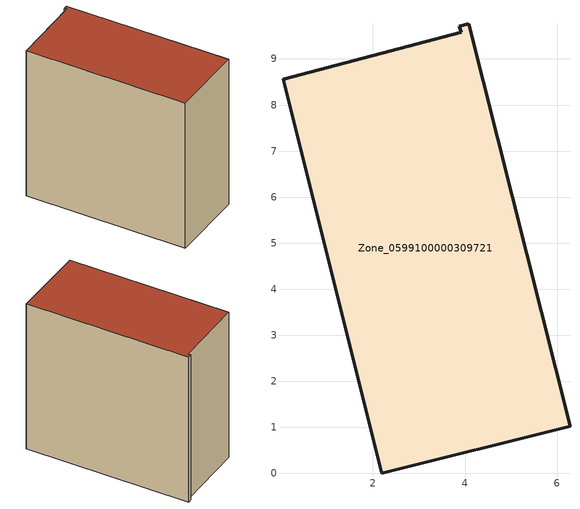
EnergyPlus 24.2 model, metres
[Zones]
Zone_0599100000309721
 floor ground (C_G): 3.92,9.59 3.88,9.72 4.08,9.77 6.28,1.03 2.19,0 0.05,8.55 z0
 wall outside (C_F): 6.28,1.03 4.08,9.77 3.88,9.72 3.92,9.59 0.05,8.55 2.19,0 6.28,1.03 z0:8.53
 roof outside (C_R): 3.88,9.72 3.92,9.59 0.05,8.55 2.19,0 6.28,1.03 4.08,9.77 z8.53
[BUILDING]
Pand.0599100000309721: North Axis=0; Terrain=City; Loads Convergence Tolerance Value=0.04; Temperature Convergence Tolerance Value=0.4; Solar Distribution=FullExterior; Maximum Number of Warmup Days=25; Minimum Number of Warmup Days=1
[Site:Location]
Rotterdam.The.Hague.AP_ZH_NLD Design_Conditions: Latitude=51.96; Longitude=4.45; Time Zone=1; Elevation=-4.5
[SITE:GROUNDTEMPERATURE:BUILDINGSURFACE]
18, 18, 18, 18, 18, 18, 18, 18, 18, 18, 18, 18
[MATERIAL] Thermal Absorptance=0.9; Solar Absorptance=0.7; Visible Absorptance=0.7
Name | Roughness | Thickness | Conductivity | Density | Specific Heat
G.TI.1992-2005 | MediumSmooth | 0.15 | 0.06 | 540 | 1210
F.TI.1992-2005 | Rough | 0.3 | 0.12 | 1920 | 840
R.TI.1992-2005 | MediumRough | 0.2 | 0.08 | 1500 | 1000
[CONSTRUCTION]
C_G: G.TI.1992-2005
C_F: F.TI.1992-2005
C_R: R.TI.1992-2005
[ZONE]
Zone_0599100000309721: Type=1; Multiplier=1; Ceiling Height=Autocalculate; Volume=Autocalculate; Floor Area=autocalculate; Part of Total Floor Area=Yes
[ZONEINFILTRATION:DESIGNFLOWRATE]
Infil_Zone_0599100000309721: Zone or ZoneList or Space or SpaceList=Zone_0599100000309721; Schedule=AlwaysOn; Design Flow Rate Calculation Method=Flow/Area; Flow Rate per Floor Area=0.0015; Constant Term Coefficient=1; Temperature Term Coefficient=0; Velocity Term Coefficient=0; Velocity Squared Term Coefficient=0
[HVACTEMPLATE:ZONE:IDEALLOADSAIRSYSTEM]
Zone_0599100000309721: Maximum Heating Supply Air Temperature=50; Minimum Cooling Supply Air Temperature=13; Maximum Heating Supply Air Humidity Ratio=0.0156; Minimum Cooling Supply Air Humidity Ratio=0.0077; Heating Limit=NoLimit; Cooling Limit=NoLimit; Dehumidification Control Type=ConstantSensibleHeatRatio; Cooling Sensible Heat Ratio=0.7; Dehumidification Setpoint=60; Humidification Control Type=None; Humidification Setpoint=30; Outdoor Air Method=None; Outdoor Air Flow Rate per Person=0.00944; Outdoor Air Flow Rate per Zone Floor Area=0; Outdoor Air Flow Rate per Zone=0; Demand Controlled Ventilation Type=None; Outdoor Air Economizer Type=NoEconomizer; Heat Recovery Type=None; Sensible Heat Recovery Effectiveness=0.7; Latent Heat Recovery Effectiveness=0.65
[ZONECONTROL:THERMOSTAT]
ThermostatControl_Zone_0599100000309721: Zone or ZoneList=Zone_0599100000309721; Control Type Schedule=DualSetpointControlType; Control 1=Thermostat_Zone_0599100000309721; Temperature Difference Between Cutout And Setpoint=0
[THERMOSTATSETPOINT:DUALSETPOINT]
Thermostat_Zone_0599100000309721: Heating Setpoint Temperature Schedule=HeatingSetpoint_Zone_0599100000309721; Cooling Setpoint Temperature Schedule=CoolingSetpoint_Zone_0599100000309721
[SCHEDULE:COMPACT]
HeatingSetpoint_Zone_0599100000309721: Through: 12/31, For: AllDays, Until: 24:00, 21
CoolingSetpoint_Zone_0599100000309721: Through: 12/31, For: AllDays, Until: 24:00, 24
DualSetpointControlType: Through: 12/31, For: AllDays, Until: 24:00, 4
AlwaysOn: Through: 12/31, For: AllDays, Until: 24:00, 1
